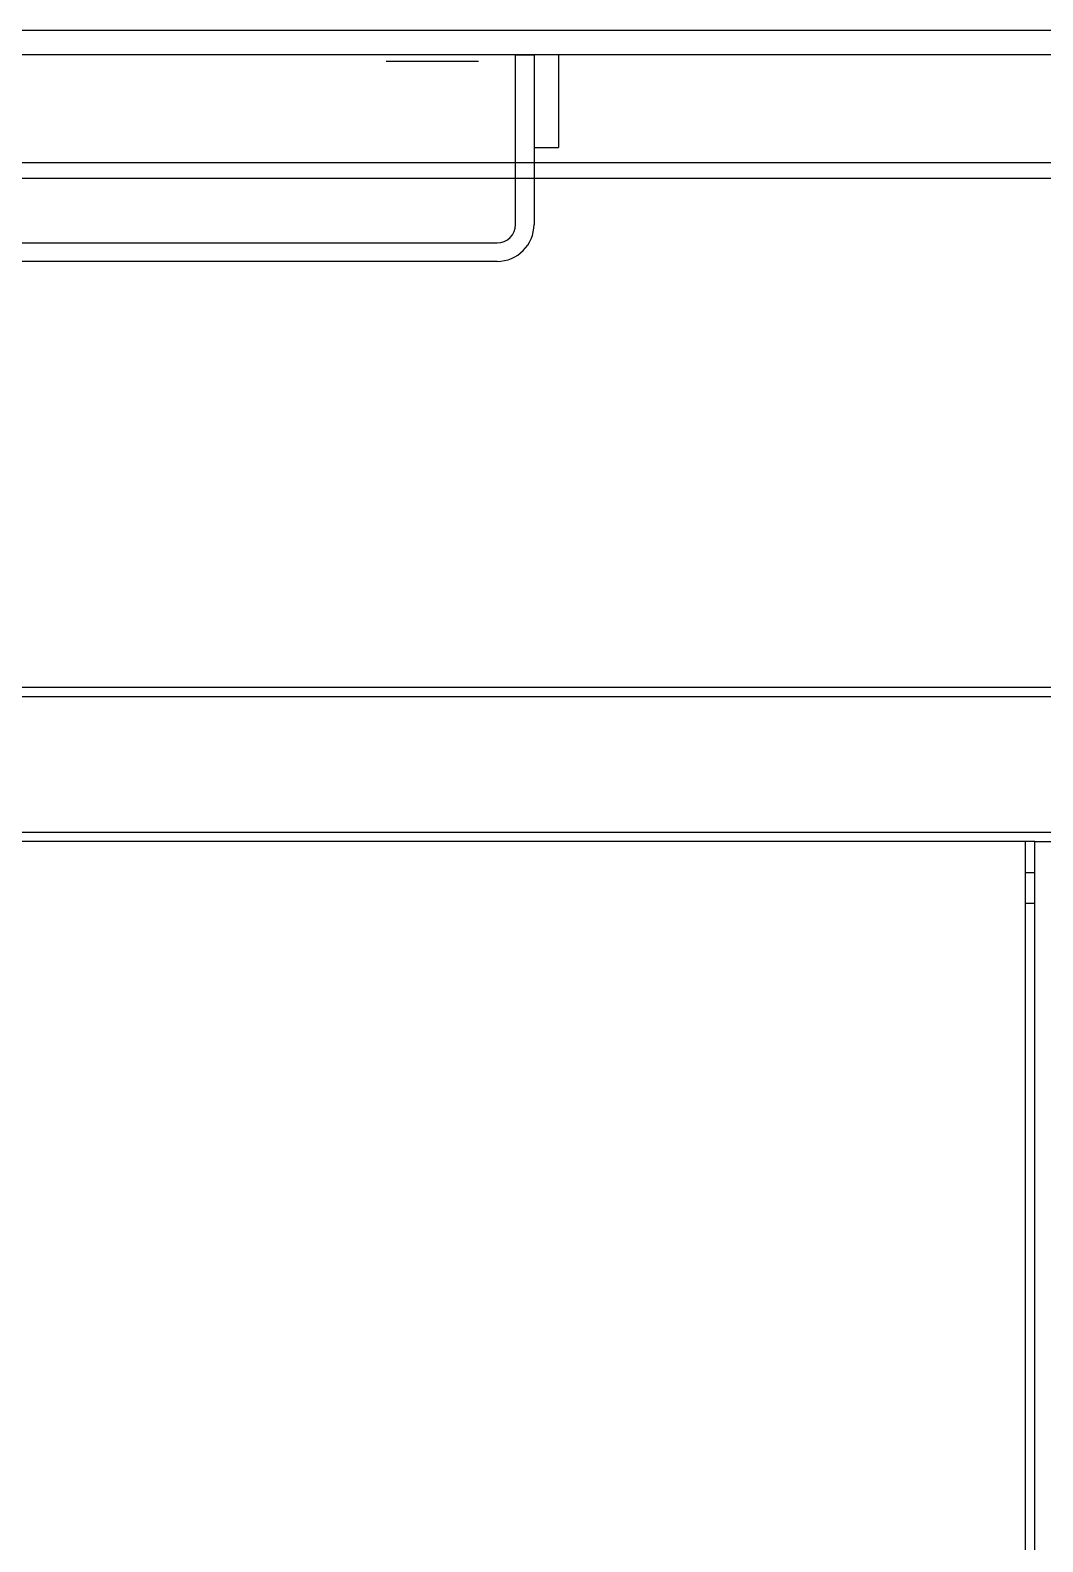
# Model space of a CAD drawing. Header units: millimetres. Extents: x 400392 to 401374, y 4543900 to 4544115.
# Drawn here: x 401265.3339 to 401265.6625, y 4543999.9364 to 4544000.4269 of the extents above; entities that cross this region are included whole.
import ezdxf

# ---------------------------------------------------------------- set-up
doc = ezdxf.new("R2010")
doc.units = ezdxf.units.MM
for name, color, linetype in [('görünüş prota', 4, 'Continuous'), ('kiris prota', 6, 'Continuous'), ('kiriş prota', 6, 'Continuous')]:
    doc.layers.add(name, color=color, linetype=linetype)

# ---------------------------------------------------------------- blocks, each defined once
blk = doc.blocks.new('A$C750F51A7')
at = {"layer": 'görünüş prota', "color": 253, "lineweight": -2}
for p, q in [((-220.9844399376819, -61.1652711411183), (-73.3344399376819, -61.16527114111989)), ((-73.33443993768196, -61.96527114111996), (-220.9844399376819, -61.96527114111814)), ((-175.184439937682, -67.46527114111882), (-175.184439937682, -61.96527114111882)), ((-175.184439937682, -61.96527114111882), (-174.584439937682, -61.96527114111882)), ((-174.584439937682, -61.96527114111882), (-174.5844399376822, -67.46527114111882)), ((-173.7844399376816, -61.96527114111882), (-173.7844399376818, -64.96527114111882)), ((-174.5844399376817, -64.96527114111882), (-173.7844399376818, -64.96527114111882)), ((-175.1844399376823, -65.4652711411145), (-193.9844399376823, -65.4652711411141)), ((-174.5844399376822, -65.4652711411145), (-175.1844399376823, -65.4652711411145)), ((-157.0094399376821, -65.4652711411145), (-174.5844399376822, -65.4652711411145)), ((-195.3844399376816, -65.9652711411141), (-98.93443993768165, -65.96527114111518)), ((-193.3844399376821, -68.06527114111867), (-175.784439937682, -68.06527114111884)), ((-175.7844399376822, -68.66527114111886), (-193.3844399376821, -68.66527114111864)), ((-94.33443993767543, -82.49450128239255), (-199.9344399376753, -82.4945012823942)), ((-94.33443993767543, -82.79450128239222), (-199.9344399376753, -82.79450128239404)), ((-94.33443993767543, -87.1945012823926), (-199.9344399376754, -87.19450128239401)), ((-158.6344399376754, -87.49450128239476), (-199.9344399376754, -87.4945012823942)), ((-158.6344399376762, -142.4945012823948), (-158.6344399376756, -87.4945012823946)), ((-158.3344399376756, -87.4945012823946), (-158.6344399376756, -87.4945012823946)), ((-158.3344399376762, -142.4945012823948), (-158.3344399376756, -87.4945012823946)), ((-158.3344399376756, -87.4945012823946), (-153.9344399376756, -87.49450128239476)), ((-158.6344399376756, -88.49450128239476), (-158.3344399376756, -88.49450128239476)), ((-158.6344399376756, -89.49450128239476), (-158.3344399376758, -89.49450128239476))]:
    blk.add_line(p, q, dxfattribs=at)
for radius in [1.2, 0.6000000000000006]:
    blk.add_arc((-175.784439937682, -67.46527114111882), radius, 270, 0, dxfattribs=at)
blk = doc.blocks.new('K-K Kesiti')
at = {"layer": 'kiriş prota'}
blk.add_line((401464.3079094022, 4544002.5471381), (401464.3379094022, 4544002.5471381), dxfattribs=at)
at = {"layer": 'kiris prota', "color": 1, "xscale": 0.01, "yscale": 0.01, "zscale": 0.01}
blk.add_blockref('A$C750F51A7', (401466.1017538016, 4544003.168829223), dxfattribs=at)

msp = doc.modelspace()

# ---------------------------------------------------------------- block references
msp.add_blockref('K-K Kesiti', (-198.8585085888626, -2.130323696881533))

doc.saveas('drawing.dxf')
